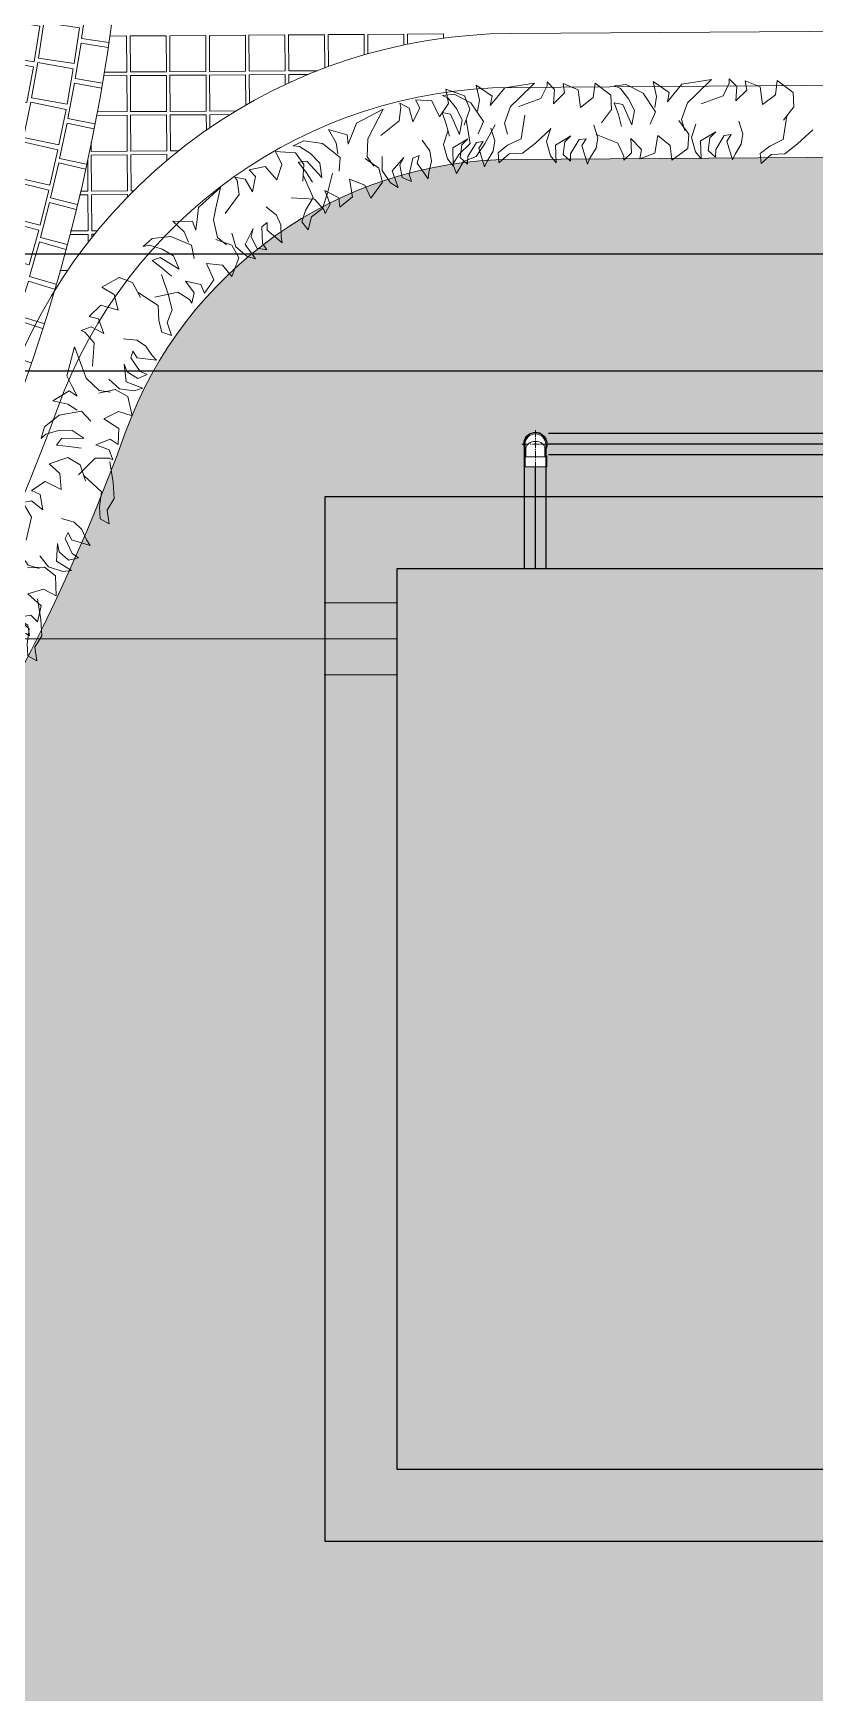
# Model space of a CAD drawing. Header units: millimetres. Extents: x -225363 to 347188, y -782467 to 813415.
# Drawn here: x 23699 to 25870, y 10383 to 14991 of the extents above; entities that cross this region are included whole.
import ezdxf

# ---------------------------------------------------------------- set-up
doc = ezdxf.new("R2010")
doc.units = ezdxf.units.MM
doc.set_wipeout_variables(frame=1)
doc.linetypes.add('CENTER2', pattern=[1.125, 0.75, -0.125, 0.125, -0.125])
for name, color, linetype, lineweight in [('0.04 Thu tràn', 6, 'Continuous', 0), ('duong bao khuat', 251, 'Continuous', 0), ('Duong tam', 32, 'CENTER2', 0), ('Net manh', 54, 'Continuous', 0), ('Phu kien uPVC', 3, 'Continuous', 0), ('Xref SCN', 8, 'Continuous', 0)]:
    doc.layers.add(name, color=color, linetype=linetype, lineweight=lineweight)
doc.layers.add('0.06 Trả nước', color=3, linetype='Continuous')
pattern_1 = [(196.9999999999999, (-1424125.796704574, -442865.0747459244), (-126.4792462612767, -237.8728657606396), [95.24999999999993, -285.7499999999997]), (286.9999999999999, (-1424185.264921013, -442833.454934359), (237.8728657606396, -126.4792462612767), [95.24999999999993, -285.7499999999997])]

# ---------------------------------------------------------------- blocks, each defined once
blk = doc.blocks.new('tre')
at = {"layer": 'Xref SCN', "ltscale": 100}
for points in [[(220, 3680), (-60, 3640), (-140, 3480), (-230, 3370), (-350, 3380), (-240, 3500), (-230, 3660), (-110, 3810), (60, 3990)], [(350, 2660), (450, 2920), (600, 2990), (650, 2990), (560, 3080), (390, 3070), (520, 3200), (630, 3180), (560, 3360), (350, 3390), (470, 3540), (640, 3560), (500, 3750), (330, 3760), (170, 3640)], [(150, 3110), (0, 3160), (-120, 3140), (-240, 3070), (-310, 3040), (-90, 2970), (-10, 3020), (-20, 2940), (-190, 2840), (-280, 2840), (-200, 2750), (-50, 2770), (20, 2840), (-90, 2660), (-300, 2670), (-220, 2600), (-50, 2550), (110, 2600)], [(300, 2110), (430, 2130), (610, 2090), (480, 2280), (370, 2260), (470, 2340), (580, 2430), (640, 2780), (460, 2600), (360, 2500), (160, 2430), (30, 2470)], [(-30, 1420), (-130, 1680), (-280, 1750), (-330, 1750), (-240, 1840), (-70, 1830), (-200, 1960), (-310, 1940), (-240, 2120), (-30, 2150), (-150, 2300), (-320, 2320), (-180, 2510), (-10, 2520), (150, 2400)], [(70, 1720), (210, 1680), (350, 1630), (330, 1730), (90, 1840), (260, 1870), (400, 1800), (520, 1700), (550, 1630), (570, 1770), (470, 1970), (250, 2120), (100, 2060)], [(290, 500), (390, 760), (540, 830), (590, 830), (500, 920), (330, 910), (460, 1040), (570, 1020), (500, 1200), (290, 1230), (410, 1380), (580, 1400), (440, 1590), (270, 1600), (110, 1480)], [(80, 1390), (-70, 1440), (-190, 1420), (-310, 1350), (-380, 1320), (-160, 1250), (-80, 1300), (-90, 1220), (-260, 1120), (-350, 1120), (-270, 1030), (-120, 1050), (-50, 1120), (-160, 940), (-370, 950), (-290, 880), (-120, 830), (40, 880)], [(190, 570), (-90, 530), (-170, 370), (-260, 260), (-380, 270), (-270, 390), (-260, 550), (-140, 700), (30, 880)], [(230, 10), (360, 30), (540, -10), (410, 180), (300, 160), (400, 240), (510, 330), (570, 680), (390, 500), (290, 400), (90, 330), (-40, 370)], [(30, 170), (-120, 220), (-240, 200), (-360, 130), (-430, 100), (-210, 30), (-130, 80), (-140, 0), (-310, -100), (-400, -100), (-320, -190), (-170, -170), (-100, -100), (-210, -280), (-420, -270), (-340, -340), (-170, -390), (-10, -340)], [(-70, -320), (70, -360), (210, -410), (190, -310), (-50, -200), (120, -170), (260, -240), (380, -340), (410, -410), (430, -270), (330, -70), (110, 80), (-40, 20)]]:
    blk.add_lwpolyline(points, dxfattribs=at)
blk = doc.blocks.new('A$Cf999fc33')
at = {"layer": 'Xref SCN', "ltscale": 100}
for points in [[(73.84272275096737, 192.008942775894), (72.93718290980905, 226.0811261450872), (69.76450756634586, 260.7363810978131), (91.2697194244247, 250.3713942577597), (102.2144919480197, 189.5463547789259), (118.9281153751072, 226.3384435711778), (111.2211690265685, 262.1598416908528), (95.54667300335132, 295.1961835560505), (81.42593923630193, 306.0790911481017), (114.3319794384297, 302.4503599841264), (153.8439736538567, 268.1175732889678), (175.0234313544352, 209.4945184811368), (152.6745445868, 178.9859154444421)], [(175.6716537694447, 221.4132675771834), (187.7858553600963, 249.7198859428754), (189.2126018530689, 292.8606113221613), (224.7082458152436, 252.3094897029805), (213.7601873916574, 228.5371423423057), (237.7279872468207, 246.543924699421), (264.545994187938, 266.2347709755995), (347.394166277023, 259.4300785681698), (296.0904387286864, 229.1169280259055), (267.5883678684477, 212.2762888357393), (240.0569876809604, 171.0150798699469), (241.5455991055351, 139.2100320032914)], [(303.2794643251691, 200.6800079972018), (368.0557032255456, 208.1915018513682), (392.6717254957184, 238.1170333045884), (395.5870834132656, 249.4527108171606), (410.7436586844269, 223.8008470429922), (398.5643062624149, 185.8426150837331), (435.6169983805157, 207.7354460309143), (437.4965147939511, 233.8400797256036), (474.2234527547844, 207.474842704949), (468.7803560087923, 158.1157824016409), (509.7842475485522, 176.5753346793354), (524.230735473102, 213.9504950550618), (559.1433078518603, 171.1322379333433), (551.4982264349237, 132.0078628070769), (514.963455068646, 102.7305537688662)], [(-0.002058159559965134, 186.8297352558002), (53.11274907086045, 148.9985190596199), (60.23662383598275, 110.9099854374072), (57.32126591843553, 99.57430792483501), (82.97312969248742, 114.7308831959381), (90.61821110942401, 153.8552583222045), (112.5110420566052, 116.8025662039872), (101.5629836332519, 93.03021884331247), (146.4529237628449, 98.4048788578948), (165.4988335240632, 144.2655096602393), (192.5090070597362, 108.3138098775526), (187.1310611451045, 68.60636316775344), (238.3696378620807, 89.26790011645062), (250.5489902840927, 127.2261320757098), (232.672509589931, 170.4971591179492)], [(393.6391302684788, 129.0990766893956), (396.2287340285257, 92.17668623419013), (384.6976040215231, 66.13720337097766), (361.8307965018321, 43.01307842531241), (350.9478889098391, 28.89234465820482), (347.9055152290966, 82.8508267980651), (363.9057654098142, 98.07255290064495), (345.1856098060962, 100.4699900661362), (312.6020378614776, 67.75940235843882), (307.3543936100323, 47.35518283577403), (291.6147467554547, 70.73991110740462), (304.895091512939, 103.5808004781138), (324.8465411150828, 115.3692479112069), (277.624314651126, 100.9260458865901), (267.6469469002914, 52.73312875028932), (256.4415710505564, 74.95171385491267), (255.0181104575749, 116.4083753151353), (275.6829333060887, 149.7671854379005)], [(526.9473549963441, 111.7339449474239), (501.5528086482082, 50.58643721102271), (460.6140679400414, 41.77849852695363), (430.4279331606813, 27.7880664227996), (425.6982096612919, -0.0006311908946372569), (459.3176231100224, 17.94100033480208), (496.1748627335764, 10.87899050128181), (537.1787542733364, 29.33854277891805), (587.8994102382567, 57.38455781870289)]]:
    blk.add_lwpolyline(points, dxfattribs=at)
blk = doc.blocks.new('*U47')
at = {"layer": 'Xref SCN', "ltscale": 3}
blk.add_lwpolyline([(-50, 50), (50, 50), (50, -50), (-50, -50)], close=True, dxfattribs=at)
blk = doc.blocks.new('*U48')
at = {"layer": 'Xref SCN', "lineweight": -2}
for p, rotation in [((1127695.172173053, 397574.1195748538), 260.8301886792452), ((1127676.527775826, 397462.570032185), 259.4716981132075)]:
    blk.add_blockref('*U47', p, dxfattribs=dict(at, rotation=rotation))
blk = doc.blocks.new('*U49')
at = {"layer": 'Xref SCN', "ltscale": 3}
blk.add_lwpolyline([(-50, 50), (50, 50), (50, -50), (-50, -50)], close=True, dxfattribs=at)
blk = doc.blocks.new('*U50')
at = {"layer": 'Xref SCN', "lineweight": -2}
for p, rotation in [((1127805.628976617, 397569.3089035469), 261.3333333333334), ((1127787.212020171, 397457.2520723098), 260.0000000000001), ((1127766.192604761, 397345.6541248042), 258.6666666666667), ((1127742.582112771, 397234.5754932875), 257.3333333333333), ((1127716.393329698, 397124.0763287981), 256), ((1127687.640437233, 397014.2164685829), 254.6666666666667)]:
    blk.add_blockref('*U49', p, dxfattribs=dict(at, rotation=rotation))
blk = doc.blocks.new('*U51')
at = {"layer": 'Xref SCN', "ltscale": 3}
blk.add_lwpolyline([(50, 38.29288959142286), (50, -38.29288959142286), (-50, -38.29288959142286), (-50, 37.69483765627956)], dxfattribs=at)
blk = doc.blocks.new('*U52')
at = {"layer": 'Xref SCN', "lineweight": -2}
for p, rotation in [((1127913.240676701, 397625.8648751216), 261.8181818181818), ((1127896.445823317, 397513.3682747242), 260.5090909090908), ((1127877.085260748, 397401.2847308019), 259.1999999999999), ((1127855.169095324, 397289.6727516319), 257.8909090909091), ((1127830.708767412, 397178.5905993317), 256.5818181818181), ((1127803.717045451, 397068.0962594463), 255.2727272727272), ((1127774.208019279, 396958.2474106788), 253.9636363636363), ((1127742.197092784, 396849.1013947823), 252.6545454545454), ((1127707.700975859, 396740.7151866269), 251.3454545454545)]:
    blk.add_blockref('*U51', p, dxfattribs=dict(at, rotation=rotation))
blk = doc.blocks.new('A$C5a1e36a9')
at = {"layer": 'Xref SCN'}
blk.add_circle((5016.627436342184, 5016.625725506747), 5016.625646776831, dxfattribs=at)
for name in ['*U52', '*U50', '*U48']:
    blk.add_blockref(name, (-1117964.722749129, -393288.0294538178), dxfattribs=at)
blk = doc.blocks.new('A$C997e597b')
at = {"layer": 'Xref SCN', "ltscale": 3}
for points in [[(20223.76824365626, 9207.392479541828), (20270.24917386146, 9207.70207230997), (20270.91522314143, 9107.704290442809), (20208.29105541762, 9107.287173372402)], [(20800.42048815056, 9111.231134678004), (20720.90524154413, 9110.701512202795), (20720.23919226415, 9210.699294069957), (20820.23697413132, 9211.365343349928), (20820.85169471358, 9119.073831974238)], [(20830.82723476505, 9122.779446574044), (20830.23675231799, 9211.431948277925), (20930.23453418515, 9212.097997557954), (20930.61133171641, 9155.527232483262)], [(20940.59253466548, 9158.38264390541), (20940.23431237182, 9212.164602485951), (21040.23209423898, 9212.830651765922), (21040.43138385727, 9182.910163333814)], [(21050.41789857857, 9184.968088096299), (21050.23187242588, 9212.89725669392), (21150.22965429304, 9213.56330597389), (21150.30860479199, 9201.710016707308)], [(20206.62915951782, 9097.27588226297), (20270.98182806955, 9097.704512256081), (20271.64787734952, 8997.70673038892), (20188.86001275689, 8997.155310181668)], [(20574.20452651428, 8999.721951472515), (20501.64277564408, 8999.238643732853), (20500.97672636411, 9099.236425600073), (20600.97450823127, 9099.902474880102), (20601.53473031893, 9015.793133711792)], [(20611.49720632867, 9021.460127467173), (20610.97428641794, 9099.9690798081), (20710.97206828534, 9100.63512908807), (20711.15722436458, 9072.836589573126)], [(20721.12659498188, 9077.468456543167), (20720.97184647201, 9100.701734016067), (20775.17364526563, 9101.062752714555)], [(20186.9675623402, 8987.142483431497), (20271.7144822774, 8987.706952202192), (20272.38053155737, 8887.709170334972), (20172.38274969021, 8887.043121055001), (20172.21258956287, 8912.590232664312)], [(20414.30176807148, 8888.654456676682), (20392.37786979834, 8888.508429470996), (20391.71182051837, 8988.506211338216), (20491.70960238553, 8989.172260618187), (20491.99403387215, 8946.46893728053)], [(20501.94856053288, 8953.329412207764), (20501.7093805722, 8989.238865546184), (20557.66241259407, 8989.611548579705)], [(20162.51882470981, 8866.58009849966), (20163.11562571162, 8776.978956073115), (20142.30937417084, 8776.840373110608)], [(20289.85863299458, 8777.823145685834), (20283.11296395236, 8777.778215209139), (20282.44691467239, 8877.7759970763), (20382.44469653955, 8878.442046356271), (20382.5497038567, 8862.676698179683)], [(20139.94624042441, 8766.824411307927), (20163.1822306395, 8766.979177886387), (20163.84827991948, 8666.981396019226), (20115.11362869432, 8666.65679202549)], [(20189.26265800511, 8667.150672056247), (20173.84805810614, 8667.048000947223), (20173.18200882617, 8767.045782814384), (20273.17979069334, 8767.711832094355), (20273.22450081282, 8760.999246536056)], [(20112.50948148104, 8656.639224918792), (20163.91488484759, 8656.981617832498), (20164.0571509623, 8635.622393632017)], [(20173.97336882143, 8648.234387701319), (20173.91466303426, 8657.048222760495), (20181.07266988023, 8657.095899671083)], [(20106.63419811451, 8556.597873586172), (20085.24507489591, 8556.455408324953)]]:
    blk.add_lwpolyline(points, dxfattribs=at)
for points in [[(20280.2489520486, 9207.768677238026), (20380.24673391576, 9208.434726517997), (20380.91278319573, 9108.436944650835), (20280.91500132857, 9107.770895370864)], [(20390.24651210243, 9208.501331445994), (20490.24429396959, 9209.167380725965), (20490.91034324956, 9109.169598858804), (20390.9125613824, 9108.503549578832)], [(20500.24407215626, 9209.233985653962), (20600.24185402342, 9209.900034933991), (20600.90790330339, 9109.90225306683), (20500.91012143623, 9109.2362037868)], [(20610.24163221009, 9209.966639861988), (20710.23941407748, 9210.63268914196), (20710.90546335746, 9110.634907274798), (20610.90768149006, 9109.968857994827)], [(20280.98160625645, 9097.771117184137), (20380.97938812361, 9098.437166464108), (20381.64543740358, 8998.439384596888), (20281.64765553642, 8997.773335316917)], [(20390.97916631028, 9098.503771392105), (20490.97694817744, 9099.169820672076), (20491.64299745741, 8999.172038804856), (20391.64521559025, 8998.505989524885)], [(20281.71426046453, 8987.773557130247), (20381.7120423317, 8988.439606410218), (20382.37809161167, 8888.441824542999), (20282.38030974451, 8887.775775263028)], [(20172.44935461832, 8877.043342868332), (20272.44713648548, 8877.709392148303), (20273.11318576545, 8777.711610281083), (20173.11540389829, 8777.045561001112)]]:
    blk.add_lwpolyline(points, close=True, dxfattribs=at)
at = {"layer": 'Xref SCN'}
blk.add_circle((15258.56133056036, 9923.809390316077), 5016.625646776831, dxfattribs=at)
blk = doc.blocks.new('Xref SCN')
at = {"layer": 'Xref SCN', "ltscale": 3}
h = blk.add_hatch(dxfattribs=at)
h.set_pattern_fill('CROSS', color=256, scale=30, angle=197)
h.set_pattern_definition(pattern_1)
edge = h.paths.add_edge_path()
edge.add_arc((2267.432492593316, -6082.955996482024), 1150.000000000537, 110.6378028022086, 180.3855560689939)
edge.add_line((1117.45852989766, -6090.69454436157), (1124.354477578541, -7115.455314012756))
edge.add_arc((2274.328440274171, -7107.716766132653), 1150.000000000515, 180.3855560690217, 270.3855560690193)
edge.add_line((2282.066988154227, -8257.690728828284), (21549.8991634509, -8127.551182389644))
edge.add_arc((21542.16480664337, -6977.572696246487), 1150.004495150925, 270.3853457486589, 360.4401760572534)
edge.add_line((22692.13536467512, -6968.737848909465), (22692.16932637642, -2095.908891016872))
edge.add_arc((21542.20329682976, -2104.748059039981), 1150.000000001153, 0.4403930512387025, 90.3855560690482)
edge.add_line((21534.46474894912, -954.7740963437154), (6081.87324634222, -1059.018761787764))
edge.add_arc((6089.608981841442, -2208.997088369517), 1150.00434486635, 90.38541449006392, 160.1331677440024)
edge.add_arc((-23.55194331795474, -0.0794007698373207), 5349.999797249518, 290.6378018122106, 340.13330833294367, ccw=False)
edge = h.paths.add_edge_path()
edge.add_arc((21542.20329682936, 18280.17292901865), 1150.000000000495, 0.4403363143794081, 104.369872908503, ccw=False)
edge.add_line((22692.16933512774, 18289.01095829364), (22692.16933512804, 2403.988085117999))
edge.add_arc((21542.20329682986, 2395.150055855041), 1150.0000000002, -89.61444393098418, 0.44033631378022164, ccw=False)
edge.add_line((21549.94184470984, 1245.176093159724), (6067.061946074886, 1140.931379739806))
edge.add_arc((6059.324010787664, 2290.90442000174), 1149.99907346562, 200.6377726041507, 270.38552585808895, ccw=False)
edge.add_arc((-23.55236299291664, -0.07936344246354565), 5350.000286126963, 20.63780260191557, 28.59528784446422)
edge.add_arc((5234.302447717453, 2862.395526084858), 636.558452985771, 160.1438003828004, 208.3076443223057, ccw=False)
edge.add_arc((7788.188339109593, 2340.315315806074), 3237.894847489657, 44.33072283090661, 166.8196660366165, ccw=False)
edge.add_arc((13743.18888037902, 8157.794208345327), 5087.073147143053, 224.3307228342767, 255.0649233926709)
edge.add_arc((13751.05389514806, 8258.775854639935), 5186.703216037286, 255.2684708845108, 275.8244798379233)
edge.add_arc((13743.18888017516, 8157.794208547473), 5087.073147375032, 276.0280273323885, 352.8040128533177)
edge.add_arc((13366.1299541812, 8136.436578901939), 5458.915630729331, 353.5221682628192, 372.9616768325129)
edge.add_arc((13743.18888038175, 8157.794208354395), 5087.073147139498, 13.67983223975764, 75.72664608736717)
edge.add_arc((16202.12696616123, 17226.11521777178), 4310.076534491913, 184.5428523497743, 253.7687722026763, ccw=False)
edge.add_arc((12055.19205003142, 16895.67084596019), 150.0000000842738, 104.41773841877719, 184.1801390410202, ccw=False)
edge.add_line((12017.84358862124, 17040.94676432099), (21256.79565814864, 19394.19379048572))
h = blk.add_hatch(dxfattribs=at)
h.set_pattern_fill('CROSS', color=256, scale=30, angle=197)
h.set_pattern_definition(pattern_1)
edge = h.paths.add_edge_path()
edge.add_line((10158.25248481041, 16567.29161360742), (1851.338825992003, 14451.44343979788))
edge.add_arc((2136.746464633302, 13337.42257832055), 1150.000000000654, 104.3698729064734, 180.3855560689439)
edge.add_line((986.7725019375212, 13329.684030442), (1035.38745512125, 6105.340234971274))
edge.add_arc((2185.361418233575, 6113.078783146311), 1150.000000419184, 180.385556083576, 250.133309335547)
edge.add_arc((-23.55210237688152, -0.07924422139149101), 5350.000000281268, 54.44102472604362, 70.1333093213699, ccw=False)
edge.add_arc((3168.419816109703, 4685.789284040571), 343.1811352010142, 256.3942929210485, 333.3422024317786)
edge.add_arc((7788.188339282695, 2340.315315693876), 4837.894847444187, 44.33072283415328, 153.0645302841241, ccw=False)
edge.add_arc((13743.18888039085, 8157.794208342014), 3487.073147149247, 224.3307228344502, 435.8787816870128)
edge.add_arc((16212.7306757724, 17236.67011801348), 5922.692247420785, 187.7158634724419, 254.1381202870174, ccw=False)
edge.add_arc((10541.85131194201, 16468.33828872615), 199.9999999717396, 187.6327112132098, 187.7158634946018, ccw=False)
edge.add_arc((10194.95235707314, 16421.8504936444), 150.0000000006549, 7.632711191249096, 104.1620853056079)
edge = h.paths.add_edge_path()
edge.add_arc((-13757.86462657561, 9268.2280887509), 1149.999999999663, 104.3599253580993, 180.4403363137304)
edge.add_line((-14907.83066487326, 9259.390059488946), (-14907.8306648724, 2149.033009727815))
edge.add_arc((-13757.86462657403, 2157.871038991669), 1150.000000000405, 180.4403363138248, 270.3855560690533)
edge.add_line((-13750.12607869329, 1007.897076296153), (-6128.956795133097, 1058.860412580692))
edge.add_arc((-6136.702427903992, 2208.823382532624), 1149.989055203435, 270.3859127362743, 340.1336659940865)
edge.add_arc((-23.55170312459495, -0.07963775157440978), 5350.000509182541, 110.6378053248454, 160.1333118404704, ccw=False)
edge.add_arc((-2314.536697075961, 6082.797508539655), 1150.000000000707, 290.637802811165, 360.3855560689717)
edge.add_line((-1164.562734380132, 6090.536056418754), (-1205.642104430852, 12195.0671255059))
edge.add_arc((-2355.616067125199, 12187.32857762662), 1149.999999999226, 0.3855560689807032, 104.3599253581076)
edge.add_line((-2640.83028798044, 13301.39897406491), (-14043.0788474308, 10382.29848518965))
edge = h.paths.add_edge_path()
edge.add_line((-13750.10342724499, -8364.829988773374), (-2217.808474847945, -8287.971851441147))
edge.add_arc((-2225.557910838118, -7138.009647688681), 1149.988314643846, 270.3861024765974, 360.3861024766013)
edge.add_line((-1075.595707085653, -7130.260211698432), (-1082.491659604668, -6105.498722913631))
edge.add_arc((-2232.46562271614, -6113.237271088072), 1150.000000418328, 0.3855560835465677, 70.13330933550203)
edge.add_arc((-23.55210179187861, -0.07924351755855241), 5350.000000579504, 200.6378028130497, 250.133309318957, ccw=False)
edge.add_arc((-6106.428854743411, -2291.063838795871), 1149.999999989781, 20.63780281546618, 90.38555606940805)
edge.add_line((-6114.167402631196, -1141.089876111026), (-13765.59325048783, -1192.053274140098))
edge.add_arc((-13757.84314828146, -2342.014767317753), 1149.987608574801, 90.38613590727235, 180.4409912858983)
edge.add_line((-14907.79669441492, -2350.865846952107), (-14907.83065611986, -7223.695345795784))
edge.add_arc((-13757.86462657333, -7214.856177773401), 1150.000000001009, 180.4403930512026, 270.3855560690091)
edge.add_arc((-13747.7709107266, -8714.815353055687), 349.9931368543271, 90.38184846327579, 90.38555671171002, ccw=False)
at = {"layer": 'Xref SCN'}
blk.add_lwpolyline([(1738.743740160018, -4679.215207358175, 0.3140891564745737), (767.4664542959508, -6093.049754585802), (774.3624019745039, -7117.810524237644, 0.414213562373095), (2284.422198378699, -8607.682804430911), (21552.26309323045, -8477.543199206531, 0.414213562373095), (23042.13537342689, -6967.483402805118), (23042.16933512651, -2094.654300935244, 0.414213562373095), (21532.10953872721, -604.7820207407804), (6079.512166477536, -709.0267257330943, 0.314089156412974), (4678.877149195556, -1699.243490076044, -0.2193863282611464), (1738.743739204292, -4679.215207716421)], format="xyb", dxfattribs=at)
for points in [[(1791.612615400954, -4819.589286270508, 0.3140891564745741), (917.4630581231904, -6092.04037877543), (924.3590058043046, -7116.801148426615, 0.4142135623730949), (2283.412822568323, -8457.68620060123), (21551.24998046746, -8327.546620571107, 0.4143202906387982), (22892.13536981653, -6968.000878255276), (22892.16933151871, -2095.171776385096, 0.4141068421613827), (21533.11891453504, -754.7786245709449), (6080.524057846487, -859.0233126131698, 0.3140891564129745), (4819.950026732069, -1750.218417471311, -0.2193863282611465)], [(1862.10444906028, -5006.754724820019, 0.3140891564745484), (1117.45852989766, -6090.69454436157), (1124.354477578541, -7115.455314012756, 0.4142135623730829), (2282.066988154227, -8257.690728828284), (21549.8991634509, -8127.551182389644, 0.4144938800094238), (22692.13536467512, -6968.737848909465), (22692.16932637642, -2095.908891016872, 0.4139332661804382), (21534.46474894912, -954.7740963437154), (6081.87324634222, -1059.018761787764, 0.3140891564129632), (5008.047133460408, -1818.185162581569, -0.2193863282611541)]]:
    blk.add_lwpolyline(points, format="xyb", close=True, dxfattribs=at)
blk.add_circle((1.455191522836685e-11, 7.821654435247183e-11), 5016.625646776831, dxfattribs=at)
at = {"layer": 'Xref SCN', "ltscale": 3}
for name, p in [('A$C997e597b', (-15258.56133056035, -9923.809390316057)), ('A$C5a1e36a9', (-5016.627436342169, -5016.625725506727))]:
    blk.add_blockref(name, p, dxfattribs=at)
at = {"layer": 'Xref SCN', "ltscale": 100}
for p, rotation in [((5567.724206585684, -1323.900899526236), 32.0963999174639), ((5227.54971517135, -1567.548594635367), 47.31005955857434), ((5061.867048368338, -1966.951333440529), 79.90967515480591), ((4816.255154180122, -2469.778666116452), 69.78178103562927), ((4615.375415040427, -2850.490045973953), 69.78178103562927)]:
    blk.add_blockref('A$Cf999fc33', p, dxfattribs=dict(at, rotation=rotation))
at = {"layer": 'Xref SCN', "xscale": -0.2340913466629827, "yscale": 0.2340913466629827, "zscale": 0.2340913466629827, "rotation": 269.2799666287764}
blk.add_blockref('tre', (5983.567917546738, -978.6708603871903), dxfattribs=at)
blk = doc.blocks.new('B88100C1')
at = {"color": 0}
blk.add_wipeout([(-50.00000000000003, 60.499999999992724), (-50.00000000000742, -60.50000000000725), (-50.58578643763434, -60.50000000000725), (-52.00000000000725, -60.50000000000719), (-54.71235480895146, -60.50000000000719), (-55.254788798472205, -60.50000000000725), (-56.14983706817566, -60.50000000000725), (-57.46169299878963, -60.50000000000725), (-58.30650824995952, -60.50000000000725), (-59.000000000000014, -60.50000000000725), (-59.500000000000014, -60.50000000000725), (-60.21103118862683, -60.50000000000719), (-63.7156194863274, -60.50000000000719), (-65.00000000000001, -60.50000000000725), (-66.00000000000001, -60.50000000000725), (-67.00000000000001, -60.50000000000725), (-67.50903392336168, -60.50000000000725), (-68.00000000000001, -60.50000000000725), (-69.05433903183535, -60.50000000000719), (-69.21429586600438, -60.50000000000719), (-105.69999999999709, -60.50000000000719), (-111.20000000001913, -54.99999999999994), (-138.76734430996135, -55.00000000000338), (-147.4207665463055, -59.08178228605365), (-154.4506657346143, -61.308213033463204), (-166.53338503377677, -63.154266381055976), (-176.26085196865844, -62.93870442009518), (-185.99665290604128, -61.1930214751431), (-200.2016910578755, -55.57280484822098), (-211.80565887302407, -47.463308646218564), (-223.10924013942622, -34.349488981156924), (-228.4044666640932, -24.27750100682931), (-231.77347341502872, -13.583694773382774), (-233.24933818984573, -7.275957614183426e-12), (-232.63666547470774, 8.78219332871464), (-231.1174538152389, 16.28298561675254), (-227.80188959455106, 25.67918107635765), (-223.67517738571337, 33.458244336262936), (-217.61546433372212, 41.632275192892024), (-210.19943789254506, 48.83117830419269), (-202.87010161919807, 54.03735005527051), (-192.96802634361524, 58.931727849529636), (-180.0058595574585, 62.452874681380536), (-171.79439675979225, 63.2238793631023), (-170.00000000000745, 63.2238793631023), (-163.2393265746901, 62.88697859086449), (-156.51797378977312, 61.79574217305117), (-148.7959195120747, 59.58914122651004), (-142.59729615371108, 57.005005072922415), (-138.76734430996135, 54.9999999999888), (-111.20000000001913, 54.99999999998539), (-105.69999999999709, 60.49999999999278), (-69.21429586600438, 60.49999999999278), (-68.72534309605615, 60.499999999992724), (-67.70950614948076, 60.499999999992724), (-66.1053388833984, 60.499999999992724), (-64.72596752437136, 60.499999999992724), (-63.94017729310116, 60.49999999999278), (-63.7156194863274, 60.49999999999278), (-60.21103118862683, 60.49999999999278), (-59.983502872713984, 60.49999999999278), (-59.30660074819531, 60.499999999992724), (-57.75091233367884, 60.499999999992724), (-57.00000000000003, 60.499999999992724), (-56, 60.499999999992724), (-55.500000000000014, 60.499999999992724), (-54.71235480895275, 60.49999999999278), (-52.00000000000007, 60.49999999999278), (-51.00865854176007, 60.499999999992724), (-50.38939128841045, 60.499999999992724)], dxfattribs=at).dxf.layer = 'duong bao khuat'
at = {"layer": 'Duong tam', "color": 8, "ltscale": 50}
for p, q in [((-245, 0), (-38.50000000000001, 0)), ((-170.0000000000073, 72.5), (-170.0000000000072, -72.5))]:
    blk.add_line(p, q, dxfattribs=at)
at = {"layer": 'Net manh', "color": 0, "ltscale": 50}
for p, q in [((-106.7188264424331, 50.48117355757859), (-148.1676589379713, 50.48117355757859)), ((-102.2000000000116, 54.99999999999272), (-106.7188264424331, 50.48117355757859)), ((-50.00000000000728, 54.99999999999272), (-102.2000000000116, 54.99999999999272)), ((-102.2000000000116, 54.99999999999272), (-102.2000000000116, -55.00000000000728)), ((-106.7188264424331, -50.48117355759314), (-148.1676589379713, -50.48117355759314)), ((-102.2000000000116, -55.00000000000728), (-106.7188264424331, -50.48117355759314)), ((-102.2000000000116, -55.00000000000728), (-50.00000000000728, -55.00000000000728))]:
    blk.add_line(p, q, dxfattribs=at)
for radius, start, end in [(63.24933818983845, 60.40920991000108, 299.5907900894301), (55, 90, 270)]:
    blk.add_arc((-170.0000000000073, -7.275957614183426e-12), radius, start, end, dxfattribs=at)
blk.add_ellipse((-148.1676589379713, -7.275957614183426e-12), major_axis=(0, -50.48117355758586), ratio=0.728629651937768, start_param=3.141592653589793, end_param=6.283185307179586, dxfattribs=at)
at = {"layer": 'Phu kien uPVC', "color": 0, "ltscale": 50}
for p, q in [((-170.0000000000073, 54.99999999999272), (-111.2000000000189, 54.99999999998545)), ((-105.6999999999971, 60.49999999999272), (-111.2000000000189, 54.99999999998545)), ((-49.99999999999987, 60.49999999999272), (-105.6999999999971, 60.49999999999272)), ((-49.99999999999987, 60.49999999999272), (-50.0000000000074, -60.50000000000728)), ((-170.0000000000073, -55.00000000000728), (-111.2000000000189, -55)), ((-105.6999999999971, -60.50000000000728), (-111.2000000000189, -55)), ((-105.6999999999971, -60.50000000000728), (-50.0000000000074, -60.50000000000728))]:
    blk.add_line(p, q, dxfattribs=at)
blk.add_arc((-170.0000000000073, -7.275957614183426e-12), 60.5, 65.38002267138101, 294.619977328619, dxfattribs=at)
blk = doc.blocks.new('PMBCB')
h = blk.add_hatch()
h.set_pattern_fill('BTCT2', color=8, scale=30, pattern_type=2)
h.set_pattern_definition([(49.99999999999999, (-27194.19428278787, -11189.96261124453), (215.178054780226, -18.82564049477853), [22.5, -247.5]), (355, (-27194.19428278787, -11189.96261124453), (-41.6254000839, 225.6576401100035), [18, -198]), (100.4514, (-27176.26277878787, -11191.53141324453), (173.5528145142065, 206.8318626182861), [19.122057, -210.3426336]), (46.18420000000001, (-27194.19428278787, -11129.96261124453), (320.1723145876933, -49.65570429870542), [33.75, -371.25]), (96.6356, (-27167.51325928787, -11134.10060334453), (280.398811664611, 292.2353612701325), [28.6830864, -315.5139]), (351.1842, (-27194.19428278787, -11129.96261124453), (280.3985835400882, 292.2355802775974), [27, -297]), (21, (-27164.19428278787, -11144.96261124453), (179.0721156355385, -120.7856671996016), [22.5, -247.5]), (326.0000000000001, (-27164.19428278787, -11144.96261124453), (72.99459957647451, 217.5450135140559), [18, -198]), (71.4514, (-27149.27161288787, -11155.02809304453), (252.066788574447, 96.75914901298572), [19.122057, -210.3426336]), (37.50000000000001, (-27194.19428278787, -11189.96261124453), (3.647956595187201, 99.86815614939344), [0, -195.6, 0, -201, 0, -198.75]), (7.499999999999999, (-27194.19428278787, -11189.96261124453), (78.92086123264458, 118.3235135647081), [0, -114.6, 0, -191.1, 0, -75.75]), (327.5, (-27261.09428278786, -11189.96261124453), (160.1467308517227, -6.766461520313927), [0, -75, 0, -234, 0, -310.5]), (317.5, (-27291.09428278786, -11189.96261124453), (174.9558508027159, 30.03149469969532), [0, -97.5, 0, -155.4, 0, -220.5]), (45, (-27194.19428278787, -11189.96261124453), (-63.63961030678929, 63.63961030678929), []), (45, (-27194.19428278787, -11168.96261124453), (-63.63961030678929, 63.63961030678929), [])])
h.paths.add_polyline_path([(6600, 2699.999968922315), (-2900, 2699.999968922315), (-2900, -200.000031077685), (6600, -200.000031077685)])
h.paths.add_polyline_path([(5000, 2499.999968922315), (5000, -3.107768498011865e-05), (0, -3.107768498011865e-05), (0, 2499.999968922315)], flags=16)
h.paths.add_polyline_path([(5200, 2499.999968922315), (6400, 2500), (6400, 0), (5200, -3.107768498011865e-05)], flags=16)
h.paths.add_polyline_path([(-200, 2499.999968922315), (-200, -3.107768498011865e-05), (-2700, -3.107768498011865e-05), (-2700, 2499.999968922315)], flags=16)
h.paths.add_polyline_path([(5350.96799551064, 389.3405676980728), (6075.729900272549, 389.3405676980728), (6075.729900272549, 539.3405676980728), (5350.96799551064, 539.3405676980728)], flags=0)
h.paths.add_polyline_path([(5451.738044026744, 547.3511381094359), (5986.023758312454, 547.3511381094359), (5986.023758312454, 775.922566680867), (5451.738044026744, 775.922566680867)], flags=0)
h.paths.add_polyline_path([(4155.052367759956, 389.3405676980728), (4879.814272521864, 389.3405676980728), (4879.814272521864, 539.3405676980728), (4155.052367759956, 539.3405676980728)], flags=0)
h.paths.add_polyline_path([(4255.82241627606, 547.3511381094359), (4790.10813056177, 547.3511381094359), (4790.10813056177, 775.922566680867), (4255.82241627606, 775.922566680867)], flags=0)
h.paths.add_polyline_path([(-1032.124365350028, 389.3405676980728), (-307.3624605881196, 389.3405676980728), (-307.3624605881196, 539.3405676980728), (-1032.124365350028, 539.3405676980728)], flags=0)
h.paths.add_polyline_path([(-931.3543168339238, 547.3511381094359), (-397.0686025482137, 547.3511381094359), (-397.0686025482137, 775.922566680867), (-931.3543168339238, 775.922566680867)], flags=0)
blk.add_lwpolyline([(0, 2700), (-2900, 2700), (-2900, -200), (0, -200)])
blk.add_lwpolyline([(-2700, 0), (-200, 0), (-200, 2500), (-2700, 2500)], close=True)
at = {"layer": '0.04 Thu tràn'}
for p, q in [((-2902.4969437191376, 2405.240977749816), (-2699.9514902317364, 2405.1427234081402)), ((-2902.5939632556647, 2205.2410012817936), (-2700.0485097682636, 2205.142746940118))]:
    blk.add_line(p, q, dxfattribs=at)
at = {"layer": '0.04 Thu tràn', "color": 8}
blk.add_line((-2902.545453487401, 2305.240989515805), (-2700, 2305.142735174129), dxfattribs=at)
at = {"layer": '0.06 Trả nước'}
for p, q in [((941.3237457197398, 2875.8600637173026, 9.07370203987747e-05), (-2279.6305212350267, 2876.0389028718446, 9.07370203987747e-05)), ((-2345.6267350541157, 2500.0044990005167, 9.07370203987747e-05), (-2345.574847720207, 2845.996901963286, 9.07370203987747e-05)), ((-2285.626735728816, 2499.9955009994833, 9.07370203987747e-05), (-2285.5748483949073, 2845.9879039622524, 9.07370203987747e-05)), ((941.3204143004253, 2815.860063809789, 9.07370203987747e-05), (-2279.633852654341, 2816.038902964331, 9.07370203987747e-05))]:
    blk.add_line(p, q, dxfattribs=at)
at = {"layer": '0.06 Trả nước', "color": 8}
for p, q in [((-2315.626735391466, 2500, 9.07370203987747e-05), (-2315.574848057557, 2845.992402962769, 9.07370203987747e-05)), ((941.3220800100826, 2845.860063763546, 9.07370203987747e-05), (-2279.632186944684, 2846.038902918088, 9.07370203987747e-05))]:
    blk.add_line(p, q, dxfattribs=at)
at = {"layer": '0.06 Trả nước', "xscale": -0.5207156087369332, "yscale": 0.5207156087369332, "zscale": 0.5207156087369337, "rotation": 90.03239264988672}
blk.add_blockref('B88100C1', (-2315.524801600375, 2757.470763625668), dxfattribs=at)

msp = doc.modelspace()

# ---------------------------------------------------------------- block references
msp.add_blockref('Xref SCN', (18946.53077138338, 15698.97744072331))

# ---------------------------------------------------------------- next in the draw order: linework, layer by layer
at = {"layer": '0.04 Thu tràn'}
msp.add_lwpolyline([(21309.20373305894, 13308.85233087333), (24709.21846190016, 13308.85233087333)], dxfattribs=at)
at = {"layer": '0.06 Trả nước'}
for points in [[(29419.71529146236, 13912.6464537856), (29419.71529146236, 14052.25616036194), (21413.39024584948, 14052.25616036194), (20499.84246270258, 14965.80394350884)], [(30219.72025670281, 13913.06084768703), (30219.72025670281, 14377.34961416737), (21809.03395541557, 14377.34961416737), (21676.81289743607, 14509.57067214686)]]:
    msp.add_lwpolyline(points, dxfattribs=at)

# ---------------------------------------------------------------- next in the draw order: block references
msp.add_blockref('PMBCB', (27409.21846190016, 11003.6114233616))

doc.saveas('drawing.dxf')
